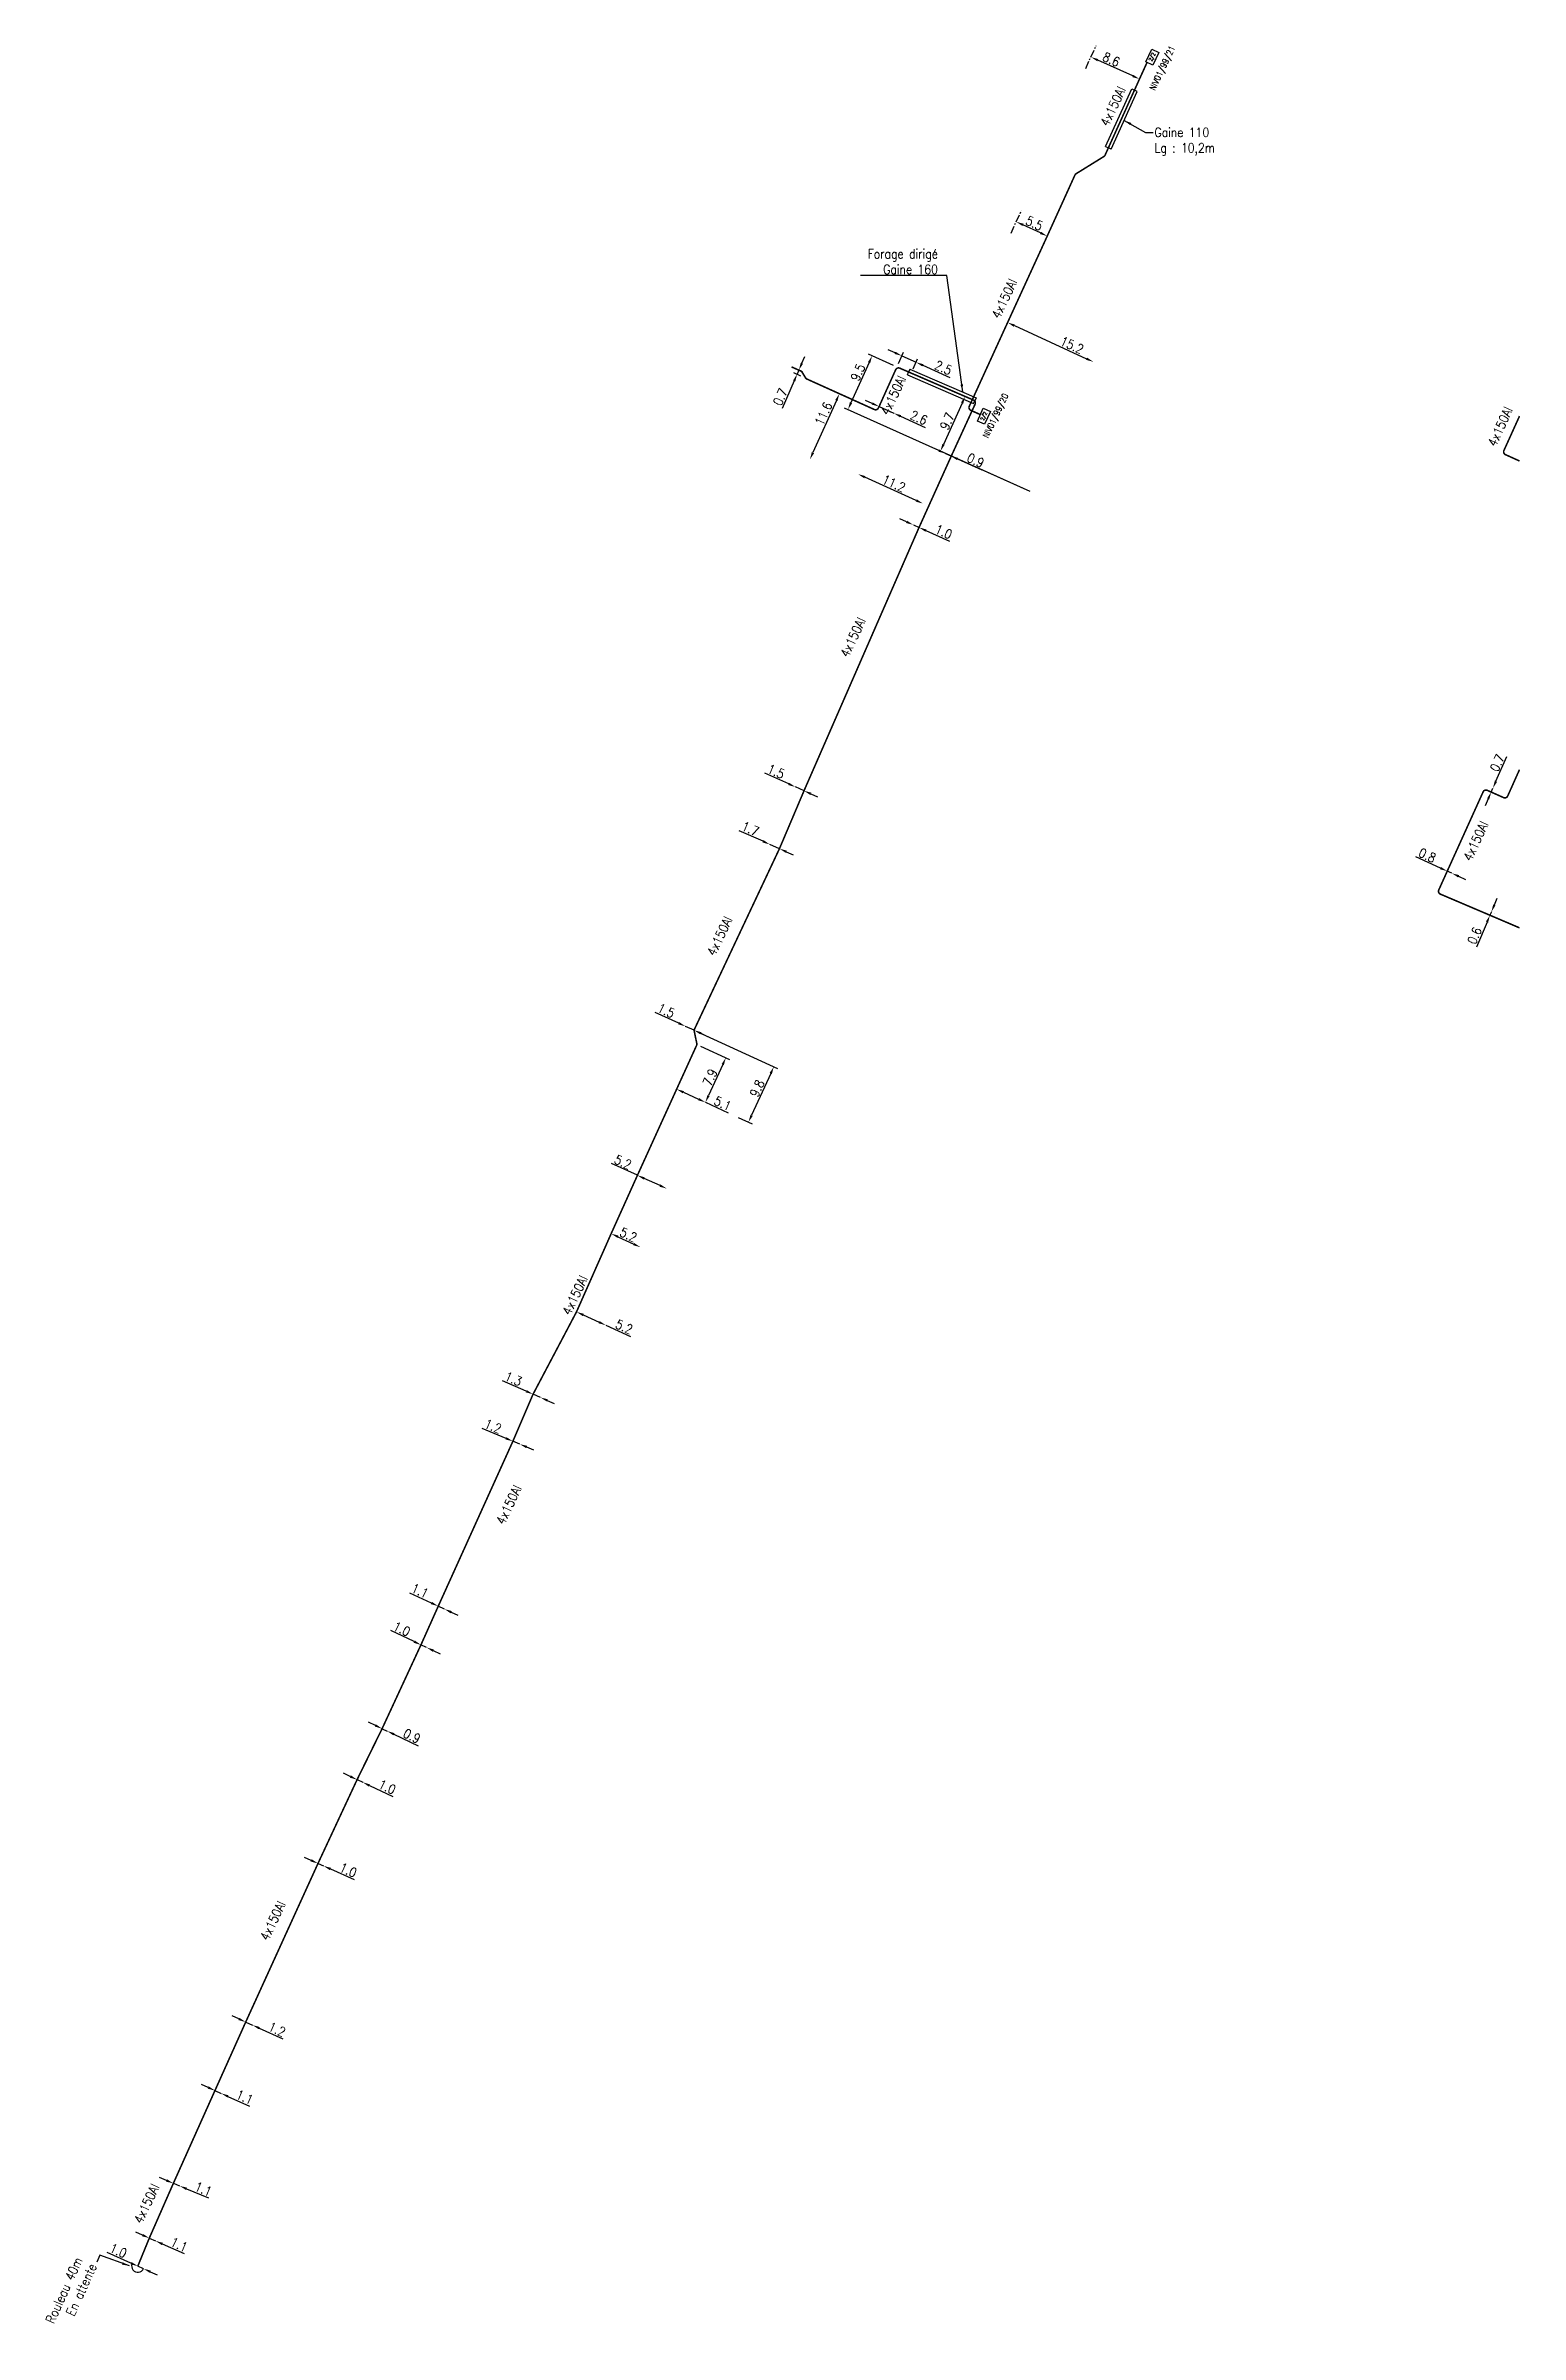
# Model space of a CAD drawing. Header units: millimetres. Extents: x 146999 to 148000, y 144059 to 144860.
# Drawn here: x 147762.5 to 148000.1, y 144491.2 to 144859.8 of the extents above.
import ezdxf
from ezdxf.enums import TextEntityAlignment as Align

# ---------------------------------------------------------------- set-up
doc = ezdxf.new("R2010")
doc.units = ezdxf.units.MM
doc.header["$PDMODE"] = 34
doc.linetypes.add('B_ST_AL', pattern=[2000, 1000, 1000])
doc.linetypes.add('CENTER', pattern=[2, 1.25, -0.25, 0.25, -0.25])
doc.layers.get('0').update_dxf_attribs({"linetype": 'CONTINUOUS'})
doc.layers.get('Defpoints').update_dxf_attribs({"linetype": 'CONTINUOUS'})
for name, color, linetype in [('B_110', 1, 'CONTINUOUS'), ('B_300', 7, 'CONTINUOUS'), ('B_310', 7, 'CONTINUOUS'), ('B_400', 7, 'CONTINUOUS')]:
    doc.layers.add(name, color=color, linetype=linetype)
doc.styles.add('M_ROMANS', font='ROMANS.shx', dxfattribs={"width": 0.75})
doc.styles.get("Standard").update_dxf_attribs({"font": 'romans.shx', "width": 0.85})
doc.dimstyles.get("Standard").update_dxf_attribs({"dimtxt": 1.5, "dimasz": 1.2, "dimexe": 0.625, "dimexo": 0.625, "dimgap": 0.25, "dimtad": 1, "dimdec": 1, "dimzin": 0, "dimdsep": 46, "dimtxsty": 'Standard', "dimcen": -0.5, "dimadec": 0, "dimazin": 0, "dimtfac": 1, "dimtdec": 1, "dimtmove": 0, "dimatfit": 3, "dimfxl": 1, "dimtolj": 1, "dimtzin": 0, "dimarcsym": 0})

# ---------------------------------------------------------------- blocks, each defined once
blk = doc.blocks.new('*D13')
at = {"layer": 'B_110', "color": 0, "linetype": 'Continuous', "lineweight": -2}
for p, q in [((147778.08, 144507.14), (147776.98, 144507.63)), ((147779.17, 144506.65), (147780.18, 144506.2)), ((147781.27, 144505.72), (147784.77, 144504.16))]:
    blk.add_line(p, q, dxfattribs=at)
at = {"layer": 'B_110', "color": 0, "linetype": 'Continuous'}
for points in [[(147778.16, 144507.32), (147778, 144506.96), (147779.17, 144506.65)], [(147781.36, 144505.9), (147781.19, 144505.53), (147780.18, 144506.2)]]:
    blk.add_solid(points, dxfattribs=at)
at = {"layer": 'Defpoints', "color": 0, "linetype": 'Continuous'}
for p in [(147779.17, 144506.65), (147780.18, 144506.2), (147780.18, 144506.2)]:
    blk.add_point(p, dxfattribs=at)
at = {"layer": 'B_110', "color": 0, "linetype": 'Continuous', "insert": (147783.98, 144505.61), "char_height": 1.5, "attachment_point": 5, "rotation": 336.008}
blk.add_mtext('\\A1;1.1', dxfattribs=at)
blk = doc.blocks.new('B_300_05')
at = {"color": 0, "linetype": 'Continuous'}
blk.add_arc((0, 0), 1, 270, 90, dxfattribs=at)
at = {"color": 0, "linetype": 'Continuous', "style": 'M_ROMANS', "width": 0.75, "flags": 3}
for tag, p in [('DEF_COUP', (0, -7.5)), ('DEF_LEG', (0, -5)), ('DEF_TYPE', (0, -10))]:
    blk.add_attdef(tag, text='', height=1.2, dxfattribs=at).set_placement(p, align=Align.MIDDLE)
blk = doc.blocks.new('*D14')
at = {"layer": 'B_110', "color": 0, "linetype": 'Continuous', "lineweight": -2}
for p, q in [((147781.94, 144515.94), (147780.83, 144516.41)), ((147783.05, 144515.48), (147784.06, 144515.06)), ((147785.17, 144514.59), (147788.7, 144513.12))]:
    blk.add_line(p, q, dxfattribs=at)
at = {"layer": 'B_110', "color": 0, "linetype": 'Continuous'}
for points in [[(147782.02, 144516.13), (147781.86, 144515.76), (147783.05, 144515.48)], [(147785.25, 144514.78), (147785.09, 144514.41), (147784.06, 144515.06)]]:
    blk.add_solid(points, dxfattribs=at)
at = {"layer": 'Defpoints', "color": 0, "linetype": 'Continuous'}
for p in [(147783.05, 144515.48), (147784.06, 144515.06), (147784.06, 144515.06)]:
    blk.add_point(p, dxfattribs=at)
at = {"layer": 'B_110', "color": 0, "linetype": 'Continuous', "insert": (147787.87, 144514.55), "char_height": 1.5, "attachment_point": 5, "rotation": 337.3034}
blk.add_mtext('\\A1;1.1', dxfattribs=at)
blk = doc.blocks.new('*D15')
at = {"layer": 'B_110', "color": 0, "linetype": 'Continuous', "lineweight": -2}
for p, q in [((147788.66, 144530.92), (147787.56, 144531.41)), ((147789.75, 144530.42), (147790.76, 144529.97)), ((147791.85, 144529.48), (147795.34, 144527.92))]:
    blk.add_line(p, q, dxfattribs=at)
at = {"layer": 'B_110', "color": 0, "linetype": 'Continuous'}
for points in [[(147788.74, 144531.1), (147788.58, 144530.73), (147789.75, 144530.42)], [(147791.93, 144529.66), (147791.77, 144529.3), (147790.76, 144529.97)]]:
    blk.add_solid(points, dxfattribs=at)
at = {"layer": 'Defpoints', "color": 0, "linetype": 'Continuous'}
for p in [(147789.75, 144530.42), (147790.76, 144529.97), (147790.76, 144529.97)]:
    blk.add_point(p, dxfattribs=at)
at = {"layer": 'B_110', "color": 0, "linetype": 'Continuous', "insert": (147794.55, 144529.37), "char_height": 1.5, "attachment_point": 5, "rotation": 335.8282}
blk.add_mtext('\\A1;1.1', dxfattribs=at)
blk = doc.blocks.new('*D16')
at = {"layer": 'B_110', "color": 0, "linetype": 'Continuous', "lineweight": -2}
for p, q in [((147793.61, 144541.96), (147792.52, 144542.45)), ((147794.71, 144541.46), (147795.8, 144540.97)), ((147796.89, 144540.48), (147800.71, 144538.76))]:
    blk.add_line(p, q, dxfattribs=at)
at = {"layer": 'B_110', "color": 0, "linetype": 'Continuous'}
for points in [[(147793.69, 144542.14), (147793.53, 144541.78), (147794.71, 144541.46)], [(147796.98, 144540.66), (147796.81, 144540.3), (147795.8, 144540.97)]]:
    blk.add_solid(points, dxfattribs=at)
at = {"layer": 'Defpoints', "color": 0, "linetype": 'Continuous'}
for p in [(147794.71, 144541.46), (147795.8, 144540.97), (147795.8, 144540.97)]:
    blk.add_point(p, dxfattribs=at)
at = {"layer": 'B_110', "color": 0, "linetype": 'Continuous', "insert": (147799.76, 144540.28), "char_height": 1.5, "attachment_point": 5, "rotation": 335.7191}
blk.add_mtext('\\A1;1.2', dxfattribs=at)
blk = doc.blocks.new('*D17')
at = {"layer": 'B_110', "color": 0, "linetype": 'Continuous', "lineweight": -2}
for p, q in [((147805.26, 144567.5), (147804.16, 144567.99)), ((147806.36, 144567.01), (147807.27, 144566.61)), ((147808.36, 144566.12), (147812.19, 144564.41))]:
    blk.add_line(p, q, dxfattribs=at)
at = {"layer": 'B_110', "color": 0, "linetype": 'Continuous'}
for points in [[(147805.34, 144567.69), (147805.18, 144567.32), (147806.36, 144567.01)], [(147808.45, 144566.3), (147808.28, 144565.93), (147807.27, 144566.61)]]:
    blk.add_solid(points, dxfattribs=at)
at = {"layer": 'Defpoints', "color": 0, "linetype": 'Continuous'}
for p in [(147806.36, 144567.01), (147807.27, 144566.61), (147807.27, 144566.61)]:
    blk.add_point(p, dxfattribs=at)
at = {"layer": 'B_110', "color": 0, "linetype": 'Continuous', "insert": (147811.23, 144565.93), "char_height": 1.5, "attachment_point": 5, "rotation": 335.9095}
blk.add_mtext('\\A1;1.0', dxfattribs=at)
blk = doc.blocks.new('*D18')
at = {"layer": 'B_110', "color": 0, "linetype": 'Continuous', "lineweight": -2}
for p, q in [((147811.57, 144581.02), (147810.48, 144581.53)), ((147812.66, 144580.51), (147813.56, 144580.08)), ((147814.65, 144579.57), (147818.44, 144577.79))]:
    blk.add_line(p, q, dxfattribs=at)
at = {"layer": 'B_110', "color": 0, "linetype": 'Continuous'}
for points in [[(147811.65, 144581.2), (147811.48, 144580.83), (147812.66, 144580.51)], [(147814.73, 144579.75), (147814.56, 144579.39), (147813.56, 144580.08)]]:
    blk.add_solid(points, dxfattribs=at)
at = {"layer": 'Defpoints', "color": 0, "linetype": 'Continuous'}
for p in [(147812.66, 144580.51), (147813.56, 144580.08), (147813.56, 144580.08)]:
    blk.add_point(p, dxfattribs=at)
at = {"layer": 'B_110', "color": 0, "linetype": 'Continuous', "insert": (147817.51, 144579.33), "char_height": 1.5, "attachment_point": 5, "rotation": 334.8455}
blk.add_mtext('\\A1;1.0', dxfattribs=at)
blk = doc.blocks.new('*D19')
at = {"layer": 'B_110', "color": 0, "linetype": 'Continuous', "lineweight": -2}
for p, q in [((147815.61, 144589.24), (147814.52, 144589.76)), ((147816.69, 144588.72), (147817.5, 144588.34)), ((147818.59, 144587.82), (147822.48, 144585.97))]:
    blk.add_line(p, q, dxfattribs=at)
at = {"layer": 'B_110', "color": 0, "linetype": 'Continuous'}
for points in [[(147815.69, 144589.42), (147815.52, 144589.06), (147816.69, 144588.72)], [(147818.67, 144588), (147818.5, 144587.64), (147817.5, 144588.34)]]:
    blk.add_solid(points, dxfattribs=at)
at = {"layer": 'Defpoints', "color": 0, "linetype": 'Continuous'}
for p in [(147816.69, 144588.72), (147817.5, 144588.34), (147817.5, 144588.34)]:
    blk.add_point(p, dxfattribs=at)
at = {"layer": 'B_110', "color": 0, "linetype": 'Continuous', "insert": (147821.5, 144587.54), "char_height": 1.5, "attachment_point": 5, "rotation": 334.5449}
blk.add_mtext('\\A1;0.9', dxfattribs=at)
blk = doc.blocks.new('*D20')
at = {"layer": 'B_110', "color": 0, "linetype": 'Continuous', "lineweight": -2}
for p, q in [((147821.87, 144602.74), (147818.08, 144604.52)), ((147823.86, 144601.8), (147822.95, 144602.22)), ((147824.94, 144601.29), (147826.03, 144600.78))]:
    blk.add_line(p, q, dxfattribs=at)
at = {"layer": 'B_110', "color": 0, "linetype": 'Continuous'}
for points in [[(147821.95, 144602.92), (147821.78, 144602.55), (147822.95, 144602.22)], [(147825.03, 144601.47), (147824.86, 144601.11), (147823.86, 144601.8)]]:
    blk.add_solid(points, dxfattribs=at)
at = {"layer": 'Defpoints', "color": 0, "linetype": 'Continuous'}
for p in [(147822.95, 144602.22), (147823.86, 144601.8), (147823.86, 144601.8)]:
    blk.add_point(p, dxfattribs=at)
at = {"layer": 'B_110', "color": 0, "linetype": 'Continuous', "insert": (147819.85, 144604.79), "char_height": 1.5, "attachment_point": 5, "rotation": 334.7992}
blk.add_mtext('\\A1;1.0', dxfattribs=at)
blk = doc.blocks.new('*D21')
at = {"layer": 'B_110', "color": 0, "linetype": 'Continuous', "lineweight": -2}
for p, q in [((147824.65, 144608.96), (147821.18, 144610.57)), ((147826.74, 144607.99), (147825.74, 144608.45)), ((147827.82, 144607.48), (147828.91, 144606.98))]:
    blk.add_line(p, q, dxfattribs=at)
at = {"layer": 'B_110', "color": 0, "linetype": 'Continuous'}
for points in [[(147824.74, 144609.14), (147824.57, 144608.78), (147825.74, 144608.45)], [(147827.91, 144607.67), (147827.74, 144607.3), (147826.74, 144607.99)]]:
    blk.add_solid(points, dxfattribs=at)
at = {"layer": 'Defpoints', "color": 0, "linetype": 'Continuous'}
for p in [(147825.74, 144608.45), (147826.74, 144607.99), (147826.74, 144607.99)]:
    blk.add_point(p, dxfattribs=at)
at = {"layer": 'B_110', "color": 0, "linetype": 'Continuous', "insert": (147822.8, 144610.93), "char_height": 1.5, "attachment_point": 5, "rotation": 335.0534}
blk.add_mtext('\\A1;1.1', dxfattribs=at)
blk = doc.blocks.new('*D22')
at = {"layer": 'B_110', "color": 0, "linetype": 'Continuous', "lineweight": -2}
for p, q in [((147836.67, 144635.48), (147832.8, 144637.09)), ((147838.88, 144634.56), (147837.77, 144635.02)), ((147839.99, 144634.1), (147841.1, 144633.64))]:
    blk.add_line(p, q, dxfattribs=at)
at = {"layer": 'B_110', "color": 0, "linetype": 'Continuous'}
for points in [[(147836.74, 144635.67), (147836.59, 144635.3), (147837.77, 144635.02)], [(147840.07, 144634.28), (147839.91, 144633.91), (147838.88, 144634.56)]]:
    blk.add_solid(points, dxfattribs=at)
at = {"layer": 'Defpoints', "color": 0, "linetype": 'Continuous'}
for p in [(147837.77, 144635.02), (147838.88, 144634.56), (147838.88, 144634.56)]:
    blk.add_point(p, dxfattribs=at)
at = {"layer": 'B_110', "color": 0, "linetype": 'Continuous', "insert": (147834.56, 144637.44), "char_height": 1.5, "attachment_point": 5, "rotation": 337.4209}
blk.add_mtext('\\A1;1.2', dxfattribs=at)
blk = doc.blocks.new('*D23')
at = {"layer": 'B_110', "color": 0, "linetype": 'Continuous', "lineweight": -2}
for p, q in [((147839.92, 144643.08), (147836.07, 144644.74)), ((147842.21, 144642.08), (147841.02, 144642.6)), ((147843.31, 144641.61), (147844.41, 144641.13))]:
    blk.add_line(p, q, dxfattribs=at)
at = {"layer": 'B_110', "color": 0, "linetype": 'Continuous'}
for points in [[(147840, 144643.26), (147839.84, 144642.9), (147841.02, 144642.6)], [(147843.39, 144641.79), (147843.23, 144641.42), (147842.21, 144642.08)]]:
    blk.add_solid(points, dxfattribs=at)
at = {"layer": 'Defpoints', "color": 0, "linetype": 'Continuous'}
for p in [(147841.02, 144642.6), (147842.21, 144642.08), (147842.21, 144642.08)]:
    blk.add_point(p, dxfattribs=at)
at = {"layer": 'B_110', "color": 0, "linetype": 'Continuous', "insert": (147837.84, 144645.07), "char_height": 1.5, "attachment_point": 5, "rotation": 336.578}
blk.add_mtext('\\A1;1.3', dxfattribs=at)
blk = doc.blocks.new('*D24')
at = {"layer": 'B_110', "color": 0, "linetype": 'Continuous', "lineweight": -2}
for p, q in [((147849.11, 144655.37), (147851.66, 144654.21)), ((147852.75, 144653.71), (147856.73, 144651.9))]:
    blk.add_line(p, q, dxfattribs=at)
at = {"layer": 'B_110', "color": 0, "linetype": 'Continuous'}
for points in [[(147849.19, 144655.55), (147849.03, 144655.18), (147848.02, 144655.86)], [(147851.74, 144654.39), (147851.57, 144654.03), (147852.75, 144653.71)]]:
    blk.add_solid(points, dxfattribs=at)
at = {"layer": 'Defpoints', "color": 0, "linetype": 'Continuous'}
for p in [(147848.02, 144655.86), (147852.75, 144653.71), (147852.75, 144653.71)]:
    blk.add_point(p, dxfattribs=at)
at = {"layer": 'B_110', "color": 0, "linetype": 'Continuous', "insert": (147855.7, 144653.47), "char_height": 1.5, "attachment_point": 5, "rotation": 335.5528}
blk.add_mtext('\\A1;5.2', dxfattribs=at)
blk = doc.blocks.new('*D25')
at = {"layer": 'B_110', "color": 0, "linetype": 'Continuous', "lineweight": -2}
blk.add_line((147854.7, 144667.96), (147857.24, 144666.78), dxfattribs=at)
at = {"layer": 'B_110', "color": 0, "linetype": 'Continuous'}
for points in [[(147854.79, 144668.14), (147854.62, 144667.78), (147853.61, 144668.47)], [(147857.32, 144666.96), (147857.16, 144666.6), (147858.33, 144666.28)]]:
    blk.add_solid(points, dxfattribs=at)
at = {"layer": 'Defpoints', "color": 0, "linetype": 'Continuous'}
for p in [(147853.61, 144668.47), (147858.33, 144666.28), (147858.33, 144666.28)]:
    blk.add_point(p, dxfattribs=at)
at = {"layer": 'B_110', "color": 0, "linetype": 'Continuous', "insert": (147856.39, 144668.28), "char_height": 1.5, "attachment_point": 5, "rotation": 335.0568}
blk.add_mtext('\\A1;5.2', dxfattribs=at)
blk = doc.blocks.new('*D26')
at = {"layer": 'B_110', "color": 0, "linetype": 'Continuous', "lineweight": -2}
for p, q in [((147857.83, 144677.86), (147853.65, 144679.74)), ((147861.48, 144676.21), (147858.93, 144677.36))]:
    blk.add_line(p, q, dxfattribs=at)
at = {"layer": 'B_110', "color": 0, "linetype": 'Continuous'}
for points in [[(147859.01, 144677.55), (147858.85, 144677.18), (147857.83, 144677.86)], [(147861.56, 144676.4), (147861.4, 144676.03), (147862.58, 144675.72)]]:
    blk.add_solid(points, dxfattribs=at)
at = {"layer": 'Defpoints', "color": 0, "linetype": 'Continuous'}
for p in [(147857.83, 144677.86), (147862.58, 144675.72), (147862.58, 144675.72)]:
    blk.add_point(p, dxfattribs=at)
at = {"layer": 'B_110', "color": 0, "linetype": 'Continuous', "insert": (147855.51, 144680), "char_height": 1.5, "attachment_point": 5, "rotation": 335.7763}
blk.add_mtext('\\A1;5.2', dxfattribs=at)
blk = doc.blocks.new('*D27')
at = {"layer": 'B_110', "color": 0, "linetype": 'Continuous', "lineweight": -2}
for p, q in [((147865.25, 144691.24), (147867.71, 144690.12)), ((147868.8, 144689.62), (147872.44, 144687.95))]:
    blk.add_line(p, q, dxfattribs=at)
at = {"layer": 'B_110', "color": 0, "linetype": 'Continuous'}
for points in [[(147865.34, 144691.42), (147865.17, 144691.06), (147864.16, 144691.74)], [(147867.79, 144690.3), (147867.63, 144689.94), (147868.8, 144689.62)]]:
    blk.add_solid(points, dxfattribs=at)
at = {"layer": 'Defpoints', "color": 0, "linetype": 'Continuous'}
for p in [(147864.16, 144691.74), (147868.8, 144689.62), (147868.8, 144689.62)]:
    blk.add_point(p, dxfattribs=at)
at = {"layer": 'B_110', "color": 0, "linetype": 'Continuous', "insert": (147871.58, 144689.44), "char_height": 1.5, "attachment_point": 5, "rotation": 335.4114}
blk.add_mtext('\\A1;5.1', dxfattribs=at)
blk = doc.blocks.new('*D28')
at = {"layer": 'B_110', "color": 0, "linetype": 'Continuous', "lineweight": -2}
for p, q in [((147867.53, 144700.98), (147880.39, 144695.09)), ((147879.33, 144694.26), (147876.25, 144687.53)), ((147874.08, 144687.2), (147876.32, 144686.18))]:
    blk.add_line(p, q, dxfattribs=at)
at = {"layer": 'B_110', "color": 0, "linetype": 'Continuous'}
for points in [[(147879.14, 144694.34), (147879.51, 144694.18), (147879.82, 144695.35)], [(147876.06, 144687.61), (147876.43, 144687.45), (147875.75, 144686.44)]]:
    blk.add_solid(points, dxfattribs=at)
at = {"layer": 'Defpoints', "color": 0, "linetype": 'Continuous'}
for p in [(147866.96, 144701.24), (147873.51, 144687.46), (147875.75, 144686.44)]:
    blk.add_point(p, dxfattribs=at)
at = {"layer": 'B_110', "color": 0, "linetype": 'Continuous', "insert": (147877.14, 144691.88), "char_height": 1.5, "attachment_point": 5, "rotation": 65.4114}
blk.add_mtext('\\A1;9.8', dxfattribs=at)
blk = doc.blocks.new('*D29')
at = {"layer": 'B_110', "color": 0, "linetype": 'Continuous', "lineweight": -2}
for p, q in [((147864.51, 144702.36), (147860.7, 144704.1)), ((147866.96, 144701.24), (147865.6, 144701.86)), ((147868.05, 144700.74), (147869.14, 144700.24))]:
    blk.add_line(p, q, dxfattribs=at)
at = {"layer": 'B_110', "color": 0, "linetype": 'Continuous'}
for points in [[(147864.59, 144702.54), (147864.42, 144702.18), (147865.6, 144701.86)], [(147868.14, 144700.92), (147867.97, 144700.56), (147866.96, 144701.24)]]:
    blk.add_solid(points, dxfattribs=at)
at = {"layer": 'Defpoints', "color": 0, "linetype": 'Continuous'}
for p in [(147865.6, 144701.86), (147865.6, 144701.86), (147866.96, 144701.24)]:
    blk.add_point(p, dxfattribs=at)
at = {"layer": 'B_110', "color": 0, "linetype": 'Continuous', "insert": (147862.47, 144704.39), "char_height": 1.5, "attachment_point": 5, "rotation": 335.4114}
blk.add_mtext('\\A1;1.5', dxfattribs=at)
blk = doc.blocks.new('*D30')
at = {"layer": 'B_110', "color": 0, "linetype": 'Continuous', "lineweight": -2}
for p, q in [((147878.09, 144731.67), (147874.26, 144733.38)), ((147880.73, 144730.48), (147879.18, 144731.17)), ((147881.83, 144729.99), (147882.92, 144729.5))]:
    blk.add_line(p, q, dxfattribs=at)
at = {"layer": 'B_110', "color": 0, "linetype": 'Continuous'}
for points in [[(147878.17, 144731.85), (147878, 144731.48), (147879.18, 144731.17)], [(147881.91, 144730.17), (147881.75, 144729.81), (147880.73, 144730.48)]]:
    blk.add_solid(points, dxfattribs=at)
at = {"layer": 'Defpoints', "color": 0, "linetype": 'Continuous'}
for p in [(147879.18, 144731.17), (147879.18, 144731.17), (147880.73, 144730.48)]:
    blk.add_point(p, dxfattribs=at)
at = {"layer": 'B_110', "color": 0, "linetype": 'Continuous', "insert": (147876.04, 144733.68), "char_height": 1.5, "attachment_point": 5, "rotation": 335.88}
blk.add_mtext('\\A1;1.7', dxfattribs=at)
blk = doc.blocks.new('*D31')
at = {"layer": 'B_110', "color": 0, "linetype": 'Continuous', "lineweight": -2}
for p, q in [((147882.23, 144740.91), (147878.4, 144742.62)), ((147884.69, 144739.81), (147883.32, 144740.42)), ((147885.79, 144739.32), (147886.88, 144738.83))]:
    blk.add_line(p, q, dxfattribs=at)
at = {"layer": 'B_110', "color": 0, "linetype": 'Continuous'}
for points in [[(147882.31, 144741.09), (147882.14, 144740.73), (147883.32, 144740.42)], [(147885.87, 144739.5), (147885.7, 144739.13), (147884.69, 144739.81)]]:
    blk.add_solid(points, dxfattribs=at)
at = {"layer": 'Defpoints', "color": 0, "linetype": 'Continuous'}
for p in [(147883.32, 144740.42), (147883.32, 144740.42), (147884.69, 144739.81)]:
    blk.add_point(p, dxfattribs=at)
at = {"layer": 'B_110', "color": 0, "linetype": 'Continuous', "insert": (147880.18, 144742.92), "char_height": 1.5, "attachment_point": 5, "rotation": 335.88}
blk.add_mtext('\\A1;1.5', dxfattribs=at)
blk = doc.blocks.new('*D32')
at = {"layer": 'B_110', "color": 0, "linetype": 'Continuous', "lineweight": -2}
for p, q in [((147868.01, 144698.67), (147872.66, 144696.54)), ((147871.59, 144695.71), (147869.3, 144690.71))]:
    blk.add_line(p, q, dxfattribs=at)
at = {"layer": 'B_110', "color": 0, "linetype": 'Continuous'}
for points in [[(147871.41, 144695.79), (147871.77, 144695.63), (147872.09, 144696.8)], [(147869.12, 144690.79), (147869.48, 144690.63), (147868.8, 144689.62)]]:
    blk.add_solid(points, dxfattribs=at)
at = {"layer": 'Defpoints', "color": 0, "linetype": 'Continuous'}
for p in [(147867.44, 144698.93), (147868.8, 144689.62), (147868.8, 144689.62)]:
    blk.add_point(p, dxfattribs=at)
at = {"layer": 'B_110', "color": 0, "linetype": 'Continuous', "insert": (147869.54, 144693.63), "char_height": 1.5, "attachment_point": 5, "rotation": 65.4114}
blk.add_mtext('\\A1;7.9', dxfattribs=at)
blk = doc.blocks.new('*D33')
at = {"layer": 'B_110', "color": 0, "linetype": 'Continuous', "lineweight": -2}
for p, q in [((147901.22, 144783.13), (147900.13, 144783.63)), ((147902.32, 144782.64), (147903.23, 144782.23)), ((147904.32, 144781.73), (147908.14, 144780.01))]:
    blk.add_line(p, q, dxfattribs=at)
at = {"layer": 'B_110', "color": 0, "linetype": 'Continuous'}
for points in [[(147901.31, 144783.31), (147901.14, 144782.95), (147902.32, 144782.64)], [(147904.41, 144781.91), (147904.24, 144781.55), (147903.23, 144782.23)]]:
    blk.add_solid(points, dxfattribs=at)
at = {"layer": 'Defpoints', "color": 0, "linetype": 'Continuous'}
for p in [(147902.32, 144782.64), (147902.32, 144782.64), (147903.23, 144782.23)]:
    blk.add_point(p, dxfattribs=at)
at = {"layer": 'B_110', "color": 0, "linetype": 'Continuous', "insert": (147907.19, 144781.53), "char_height": 1.5, "attachment_point": 5, "rotation": 335.6682}
blk.add_mtext('\\A1;1.0', dxfattribs=at)
blk = doc.blocks.new('*D34')
at = {"layer": 'B_110', "color": 0, "linetype": 'Continuous', "lineweight": -2}
for p, q in [((147906.42, 144794.62), (147905.33, 144795.12)), ((147907.51, 144794.13), (147908.33, 144793.76)), ((147909.43, 144793.26), (147913.35, 144791.49))]:
    blk.add_line(p, q, dxfattribs=at)
at = {"layer": 'B_110', "color": 0, "linetype": 'Continuous'}
for points in [[(147906.5, 144794.8), (147906.34, 144794.44), (147907.51, 144794.13)], [(147909.51, 144793.44), (147909.34, 144793.08), (147908.33, 144793.76)]]:
    blk.add_solid(points, dxfattribs=at)
at = {"layer": 'Defpoints', "color": 0, "linetype": 'Continuous'}
for p in [(147907.51, 144794.13), (147907.51, 144794.13), (147908.33, 144793.76)]:
    blk.add_point(p, dxfattribs=at)
at = {"layer": 'B_110', "color": 0, "linetype": 'Continuous', "insert": (147912.35, 144793.04), "char_height": 1.5, "attachment_point": 5, "rotation": 335.6682}
blk.add_mtext('\\A1;0.9', dxfattribs=at)
blk = doc.blocks.new('*D35')
at = {"layer": 'B_110', "color": 0, "linetype": 'Continuous', "lineweight": -2}
blk.add_line((147918.59, 144814.74), (147930.23, 144809.41), dxfattribs=at)
at = {"layer": 'B_110', "color": 0, "linetype": 'Continuous'}
for points in [[(147918.67, 144814.92), (147918.51, 144814.56), (147917.5, 144815.24)], [(147930.31, 144809.59), (147930.15, 144809.23), (147931.32, 144808.91)]]:
    blk.add_solid(points, dxfattribs=at)
at = {"layer": 'Defpoints', "color": 0, "linetype": 'Continuous'}
for p in [(147917.5, 144815.24), (147931.32, 144808.91), (147931.32, 144808.91)]:
    blk.add_point(p, dxfattribs=at)
at = {"layer": 'B_110', "color": 0, "linetype": 'Continuous', "insert": (147927.88, 144811.59), "char_height": 1.5, "attachment_point": 5, "rotation": 335.3909}
blk.add_mtext('\\A1;15.2', dxfattribs=at)
blk = doc.blocks.new('*D36')
at = {"layer": 'B_110', "color": 0, "linetype": 'Continuous', "lineweight": -2}
blk.add_line((147922.8, 144829.67), (147919.98, 144830.97), dxfattribs=at)
at = {"layer": 'B_110', "color": 0, "linetype": 'Continuous'}
for points in [[(147920.07, 144831.15), (147919.9, 144830.79), (147918.89, 144831.47)], [(147922.88, 144829.86), (147922.72, 144829.49), (147923.89, 144829.17)]]:
    blk.add_solid(points, dxfattribs=at)
at = {"layer": 'Defpoints', "color": 0, "linetype": 'Continuous'}
for p in [(147918.89, 144831.47), (147918.89, 144831.47), (147923.89, 144829.17)]:
    blk.add_point(p, dxfattribs=at)
at = {"layer": 'B_110', "color": 0, "linetype": 'Continuous', "insert": (147921.81, 144831.23), "char_height": 1.5, "attachment_point": 5, "rotation": 335.3128}
blk.add_mtext('\\A1;5.5', dxfattribs=at)
blk = doc.blocks.new('B_310_02')
at = {"color": 0, "linetype": 'Continuous', "flags": 128}
blk.add_lwpolyline([(-2.25, -1.25), (-2.25, 1.25), (2.25, 1.25), (2.25, -1.25)], close=True, dxfattribs=at)
at = {"color": 0, "linetype": 'Continuous', "style": 'M_ROMANS', "width": 0.75}
blk.add_text('2/2', height=1.2, dxfattribs=at).set_placement((0, 0), align=Align.MIDDLE)
at = {"color": 0, "linetype": 'Continuous', "width": 0.75, "flags": 3}
for tag, p in [('DEF_COUP', (0, -7.5)), ('DEF_LEG', (0, -5)), ('DEF_TYPE', (0, -10))]:
    blk.add_attdef(tag, text='', height=1.2, dxfattribs=at).set_placement(p, align=Align.MIDDLE)
blk = doc.blocks.new('*D37')
at = {"layer": 'B_110', "color": 0, "linetype": 'Continuous', "lineweight": -2}
for p, q in [((147910.16, 144802.27), (147907.17, 144795.61)), ((147911.9, 144802.8), (147910.09, 144803.62)), ((147921.16, 144788.01), (147906.11, 144794.77))]:
    blk.add_line(p, q, dxfattribs=at)
at = {"layer": 'B_110', "color": 0, "linetype": 'Continuous'}
for points in [[(147909.98, 144802.35), (147910.35, 144802.18), (147910.66, 144803.36)], [(147906.99, 144795.69), (147907.36, 144795.53), (147906.68, 144794.52)]]:
    blk.add_solid(points, dxfattribs=at)
at = {"layer": 'Defpoints', "color": 0, "linetype": 'Continuous'}
for p in [(147912.47, 144802.55), (147906.68, 144794.52), (147921.73, 144787.75)]:
    blk.add_point(p, dxfattribs=at)
at = {"layer": 'B_110', "color": 0, "linetype": 'Continuous', "insert": (147907.76, 144799.35), "char_height": 1.5, "attachment_point": 5, "rotation": 65.807}
blk.add_mtext('\\A1;9.7', dxfattribs=at)
blk = doc.blocks.new('*D38')
at = {"layer": 'B_110', "color": 0, "linetype": 'Continuous', "lineweight": -2}
for p, q in [((147899.37, 144810.36), (147898.27, 144810.85)), ((147899.92, 144808.66), (147900.72, 144810.44)), ((147900.46, 144809.87), (147902.74, 144808.84)), ((147902.27, 144807.8), (147903, 144809.41)), ((147903.84, 144808.35), (147908.19, 144806.39))]:
    blk.add_line(p, q, dxfattribs=at)
at = {"layer": 'B_110', "color": 0, "linetype": 'Continuous'}
for points in [[(147899.45, 144810.54), (147899.28, 144810.18), (147900.46, 144809.87)], [(147903.92, 144808.53), (147903.75, 144808.17), (147902.74, 144808.84)]]:
    blk.add_solid(points, dxfattribs=at)
at = {"layer": 'Defpoints', "color": 0, "linetype": 'Continuous'}
for p in [(147902.74, 144808.84), (147899.66, 144808.09), (147902.02, 144807.23)]:
    blk.add_point(p, dxfattribs=at)
at = {"layer": 'B_110', "color": 0, "linetype": 'Continuous', "insert": (147907.15, 144807.96), "char_height": 1.5, "attachment_point": 5, "rotation": 335.807}
blk.add_mtext('\\A1;2.5', dxfattribs=at)
blk = doc.blocks.new('*D39')
at = {"layer": 'B_110', "color": 0, "linetype": 'Continuous', "lineweight": -2}
blk.add_line((147937.67, 144854.96), (147932.02, 144857.51), dxfattribs=at)
at = {"layer": 'B_110', "color": 0, "linetype": 'Continuous'}
for points in [[(147932.1, 144857.69), (147931.94, 144857.33), (147930.93, 144858)], [(147937.75, 144855.14), (147937.59, 144854.78), (147938.76, 144854.47)]]:
    blk.add_solid(points, dxfattribs=at)
at = {"layer": 'Defpoints', "color": 0, "linetype": 'Continuous'}
for p in [(147930.93, 144858), (147930.93, 144858), (147938.76, 144854.47)]:
    blk.add_point(p, dxfattribs=at)
at = {"layer": 'B_110', "color": 0, "linetype": 'Continuous', "insert": (147934.21, 144857.62), "char_height": 1.5, "attachment_point": 5, "rotation": 335.7275}
blk.add_mtext('\\A1;8.6', dxfattribs=at)
blk = doc.blocks.new('*D40')
at = {"layer": 'B_110', "color": 0, "linetype": 'Continuous', "lineweight": -2}
for p, q in [((147895.17, 144808.79), (147892.26, 144802.31)), ((147899.09, 144808.34), (147895.1, 144810.14)), ((147921.16, 144788.01), (147891.2, 144801.47))]:
    blk.add_line(p, q, dxfattribs=at)
at = {"layer": 'B_110', "color": 0, "linetype": 'Continuous'}
for points in [[(147894.99, 144808.87), (147895.36, 144808.71), (147895.67, 144809.88)], [(147892.08, 144802.39), (147892.45, 144802.23), (147891.77, 144801.21)]]:
    blk.add_solid(points, dxfattribs=at)
at = {"layer": 'Defpoints', "color": 0, "linetype": 'Continuous'}
for p in [(147899.66, 144808.09), (147891.77, 144801.21), (147921.73, 144787.75)]:
    blk.add_point(p, dxfattribs=at)
at = {"layer": 'B_110', "color": 0, "linetype": 'Continuous', "insert": (147893.37, 144807.21), "char_height": 1.5, "attachment_point": 5, "rotation": 65.807}
blk.add_mtext('\\A1;9.5', dxfattribs=at)
blk = doc.blocks.new('*D41')
at = {"layer": 'B_110', "color": 0, "linetype": 'Continuous', "lineweight": -2}
for p, q in [((147996.21, 144741.34), (147997.98, 144745.33)), ((147994.95, 144738.5), (147994.46, 144737.4)), ((147995.44, 144739.6), (147995.72, 144740.24))]:
    blk.add_line(p, q, dxfattribs=at)
at = {"layer": 'B_110', "color": 0, "linetype": 'Continuous'}
for points in [[(147994.77, 144738.58), (147995.13, 144738.42), (147995.44, 144739.6)], [(147996.02, 144741.42), (147996.39, 144741.25), (147995.72, 144740.24)]]:
    blk.add_solid(points, dxfattribs=at)
at = {"layer": 'Defpoints', "color": 0, "linetype": 'Continuous'}
for p in [(147995.44, 144739.6), (147995.72, 144740.24), (147995.72, 144740.24)]:
    blk.add_point(p, dxfattribs=at)
at = {"layer": 'B_110', "color": 0, "linetype": 'Continuous', "insert": (147996.42, 144744.29), "char_height": 1.5, "attachment_point": 5, "rotation": 66.0959}
blk.add_mtext('\\A1;0.7', dxfattribs=at)
blk = doc.blocks.new('*D42')
at = {"layer": 'B_110', "color": 0, "linetype": 'Continuous', "lineweight": -2}
for p, q in [((147987.27, 144727.35), (147983.29, 144729.16)), ((147989.09, 144726.53), (147988.36, 144726.86)), ((147990.18, 144726.04), (147991.28, 144725.54))]:
    blk.add_line(p, q, dxfattribs=at)
at = {"layer": 'B_110', "color": 0, "linetype": 'Continuous'}
for points in [[(147987.35, 144727.54), (147987.19, 144727.17), (147988.36, 144726.86)], [(147990.27, 144726.22), (147990.1, 144725.85), (147989.09, 144726.53)]]:
    blk.add_solid(points, dxfattribs=at)
at = {"layer": 'Defpoints', "color": 0, "linetype": 'Continuous'}
for p in [(147988.36, 144726.86), (147989.09, 144726.53), (147989.09, 144726.53)]:
    blk.add_point(p, dxfattribs=at)
at = {"layer": 'B_110', "color": 0, "linetype": 'Continuous', "insert": (147985.14, 144729.41), "char_height": 1.5, "attachment_point": 5, "rotation": 335.654}
blk.add_mtext('\\A1;0.8', dxfattribs=at)
blk = doc.blocks.new('*D43')
at = {"layer": 'B_110', "color": 0, "linetype": 'Continuous', "lineweight": -2}
for p, q in [((147995.48, 144720.31), (147995.24, 144719.76)), ((147995.95, 144721.41), (147996.42, 144722.52)), ((147996.05, 144720.06), (147996.05, 144720.06)), ((147994.77, 144718.65), (147993.05, 144714.63))]:
    blk.add_line(p, q, dxfattribs=at)
at = {"layer": 'B_110', "color": 0, "linetype": 'Continuous'}
for points in [[(147995.76, 144721.49), (147996.13, 144721.33), (147995.48, 144720.31)], [(147994.59, 144718.73), (147994.95, 144718.57), (147995.24, 144719.76)]]:
    blk.add_solid(points, dxfattribs=at)
at = {"layer": 'Defpoints', "color": 0, "linetype": 'Continuous'}
for p in [(147995.48, 144720.31), (147995.48, 144720.31), (147995.24, 144719.76)]:
    blk.add_point(p, dxfattribs=at)
at = {"layer": 'B_110', "color": 0, "linetype": 'Continuous', "insert": (147992.76, 144716.48), "char_height": 1.5, "attachment_point": 5, "rotation": 66.8953}
blk.add_mtext('\\A1;0.6', dxfattribs=at)
blk = doc.blocks.new('*D44')
at = {"layer": 'B_110', "color": 0, "linetype": 'Continuous', "lineweight": -2}
for p, q in [((147776.22, 144502.62), (147772.39, 144504.33)), ((147778.23, 144501.73), (147777.32, 144502.14)), ((147779.33, 144501.24), (147780.42, 144500.75))]:
    blk.add_line(p, q, dxfattribs=at)
at = {"layer": 'B_110', "color": 0, "linetype": 'Continuous'}
for points in [[(147776.3, 144502.81), (147776.14, 144502.44), (147777.32, 144502.14)], [(147779.41, 144501.42), (147779.25, 144501.06), (147778.23, 144501.73)]]:
    blk.add_solid(points, dxfattribs=at)
at = {"layer": 'Defpoints', "color": 0, "linetype": 'Continuous'}
for p in [(147777.32, 144502.14), (147778.23, 144501.73), (147778.23, 144501.73)]:
    blk.add_point(p, dxfattribs=at)
at = {"layer": 'B_110', "color": 0, "linetype": 'Continuous', "insert": (147774.17, 144504.63), "char_height": 1.5, "attachment_point": 5, "rotation": 336.008}
blk.add_mtext('\\A1;1.0', dxfattribs=at)
blk = doc.blocks.new('*D45')
at = {"layer": 'B_110', "color": 0, "linetype": 'Continuous', "lineweight": -2}
blk.add_line((147902.78, 144786.58), (147894.48, 144790.33), dxfattribs=at)
at = {"layer": 'B_110', "color": 0, "linetype": 'Continuous'}
for points in [[(147894.56, 144790.51), (147894.4, 144790.14), (147893.39, 144790.82)], [(147902.86, 144786.76), (147902.7, 144786.39), (147903.87, 144786.08)]]:
    blk.add_solid(points, dxfattribs=at)
at = {"layer": 'Defpoints', "color": 0, "linetype": 'Continuous'}
for p in [(147893.39, 144790.82), (147893.39, 144790.82), (147903.87, 144786.08)]:
    blk.add_point(p, dxfattribs=at)
at = {"layer": 'B_110', "color": 0, "linetype": 'Continuous', "insert": (147899.17, 144789.31), "char_height": 1.5, "attachment_point": 5, "rotation": 335.6818}
blk.add_mtext('\\A1;11.2', dxfattribs=at)
blk = doc.blocks.new('*D46')
at = {"layer": 'B_110', "color": 0, "linetype": 'Continuous', "lineweight": -2}
blk.add_line((147889.9, 144802.68), (147886.13, 144794.28), dxfattribs=at)
at = {"layer": 'B_110', "color": 0, "linetype": 'Continuous'}
for points in [[(147889.72, 144802.76), (147890.08, 144802.59), (147890.39, 144803.77)], [(147885.95, 144794.36), (147886.32, 144794.2), (147885.64, 144793.19)]]:
    blk.add_solid(points, dxfattribs=at)
at = {"layer": 'Defpoints', "color": 0, "linetype": 'Continuous'}
for p in [(147890.39, 144803.77), (147885.64, 144793.19), (147885.64, 144793.19)]:
    blk.add_point(p, dxfattribs=at)
at = {"layer": 'B_110', "color": 0, "linetype": 'Continuous', "insert": (147887.84, 144800.54), "char_height": 1.5, "attachment_point": 5, "rotation": 65.8435}
blk.add_mtext('\\A1;11.6', dxfattribs=at)
blk = doc.blocks.new('*D47')
at = {"layer": 'B_110', "color": 0, "linetype": 'Continuous', "lineweight": -2}
for p, q in [((147895.69, 144802.2), (147894.6, 144802.7)), ((147896.79, 144801.71), (147899.15, 144800.64)), ((147900.25, 144800.14), (147904.23, 144798.34))]:
    blk.add_line(p, q, dxfattribs=at)
at = {"layer": 'B_110', "color": 0, "linetype": 'Continuous'}
for points in [[(147895.77, 144802.38), (147895.61, 144802.02), (147896.79, 144801.71)], [(147900.33, 144800.32), (147900.17, 144799.96), (147899.15, 144800.64)]]:
    blk.add_solid(points, dxfattribs=at)
at = {"layer": 'Defpoints', "color": 0, "linetype": 'Continuous'}
for p in [(147896.79, 144801.71), (147899.15, 144800.64), (147899.15, 144800.64)]:
    blk.add_point(p, dxfattribs=at)
at = {"layer": 'B_110', "color": 0, "linetype": 'Continuous', "insert": (147903.2, 144799.91), "char_height": 1.5, "attachment_point": 5, "rotation": 335.6798}
blk.add_mtext('\\A1;2.6', dxfattribs=at)
blk = doc.blocks.new('*D48')
at = {"layer": 'B_110', "color": 0, "linetype": 'Continuous', "lineweight": -2}
for p, q in [((147884.34, 144808.67), (147884.83, 144809.77)), ((147883.1, 144805.83), (147881.15, 144801.39)), ((147882.97, 144807.2), (147884.15, 144806.68)), ((147883.26, 144807.84), (147884.43, 144807.32)), ((147883.86, 144807.57), (147883.58, 144806.93))]:
    blk.add_line(p, q, dxfattribs=at)
at = {"layer": 'B_110', "color": 0, "linetype": 'Continuous'}
for points in [[(147884.16, 144808.75), (147884.53, 144808.59), (147883.86, 144807.57)], [(147882.92, 144805.91), (147883.28, 144805.75), (147883.58, 144806.93)]]:
    blk.add_solid(points, dxfattribs=at)
at = {"layer": 'Defpoints', "color": 0, "linetype": 'Continuous'}
for p in [(147882.4, 144807.45), (147882.68, 144808.09), (147883.58, 144806.93)]:
    blk.add_point(p, dxfattribs=at)
at = {"layer": 'B_110', "color": 0, "linetype": 'Continuous', "insert": (147880.87, 144803.24), "char_height": 1.5, "attachment_point": 5, "rotation": 66.314}
blk.add_mtext('\\A1;0.7', dxfattribs=at)

msp = doc.modelspace()

# ---------------------------------------------------------------- linework, layer by layer
at = {"layer": 'B_110', "linetype": 'B_ST_AL', "const_width": 0.25, "flags": 128}
for points in [[(147913.12, 144800.4), (147911.58, 144801.09, -0.415525), (147911.33, 144801.76), (147917.5, 144815.24), (147923.89, 144829.17), (147928.35, 144838.99, -0.148683), (147928.54, 144839.21), (147933.01, 144841.98, 0.148866), (147933.21, 144842.2), (147938.76, 144854.47), (147939.99, 144857.17), (147939.99, 144857.17), (147939.99, 144857.17)], [(147777.32, 144502.14), (147779.17, 144506.65), (147783.05, 144515.48), (147789.75, 144530.42), (147794.71, 144541.46), (147806.36, 144567.01), (147812.66, 144580.51), (147816.69, 144588.72), (147822.95, 144602.22), (147825.74, 144608.45), (147837.77, 144635.02), (147841.02, 144642.6), (147848.02, 144655.86), (147853.61, 144668.47), (147857.84, 144677.86), (147864.16, 144691.74), (147867.37, 144698.78, 0.159236), (147867.41, 144699.09), (147867, 144701.07, -0.162463), (147867.03, 144701.39), (147880.73, 144730.48), (147884.69, 144739.81), (147903.23, 144782.23), (147908.42, 144793.72), (147912.26, 144802.08, 0.420445), (147912, 144802.75), (147900.12, 144807.89, 0.41147), (147899.46, 144807.63), (147896.79, 144801.71), (147896.68, 144801.48, -0.414214), (147896.02, 144801.23), (147890.38, 144803.78), (147885.15, 144806.14, -0.154112), (147884.93, 144806.34), (147884.39, 144807.24, 0.156946), (147884.16, 144807.44), (147882.68, 144808.09)], [(148000, 144792.94), (147997.74, 144793.96, -0.414214), (147997.49, 144794.62), (147999.93, 144800), (148000, 144800.17)], [(148000, 144743.21), (147998.1, 144738.96, -0.413071), (147997.44, 144738.71), (147995.44, 144739.6), (147994.8, 144739.88, 0.411956), (147994.14, 144739.63), (147988.36, 144726.86), (147986.99, 144723.83, 0.420573), (147987.25, 144723.16), (147995.24, 144719.76), (148000, 144717.73)]]:
    msp.add_lwpolyline(points, format="xyb", dxfattribs=at)
at = {"layer": 'B_110', "color": 7, "linetype": 'CENTER', "flags": 128}
for points in [[(147930.1, 144856.18), (147931.75, 144859.83)], [(147918.06, 144829.65), (147919.73, 144833.29)]]:
    msp.add_lwpolyline(points, dxfattribs=at)
at = {"layer": 'B_400', "color": 7}
for p, q in [((147933.29, 144843.6), (147937.5, 144852.89)), ((147937.5, 144852.89), (147937.96, 144852.68)), ((147938.41, 144852.48), (147937.96, 144852.68)), ((147934.2, 144843.19), (147938.41, 144852.48)), ((147933.29, 144843.6), (147933.75, 144843.39)), ((147934.2, 144843.19), (147933.75, 144843.39)), ((147901.35, 144806.8), (147901.55, 144807.26)), ((147901.35, 144806.8), (147912.01, 144802.19)), ((147901.75, 144807.72), (147901.55, 144807.26)), ((147901.75, 144807.72), (147912.41, 144803.11)), ((147912.01, 144802.19), (147912.21, 144802.65)), ((147912.41, 144803.11), (147912.21, 144802.65))]:
    msp.add_line(p, q, dxfattribs=at)

# ---------------------------------------------------------------- block references
at = {"layer": 'B_300', "rotation": 247.6612142285336}
msp.add_blockref('B_300_05', (147777.32, 144502.14), dxfattribs=at)
at = {"layer": 'B_310', "yscale": 0.5, "zscale": 0.5}
for p, xscale, rotation in [((147940.81, 144858.01), 0.5, 64.64353829679375), ((147913.69, 144800.14), 0.4999999999999999, 65.65609445317094)]:
    msp.add_blockref('B_310_02', p, dxfattribs=dict(at, xscale=xscale, rotation=rotation))

# ---------------------------------------------------------------- texts
at = {"layer": 'B_110', "linetype": 'Continuous', "width": 0.85}
for rotation, p in [(64.6435, (147934.5, 144850.09)), (64.6435, (147916.98, 144819.1)), (64.6435, (147899.08, 144803.51)), (65.6669, (147996.89, 144798.48)), (64.6435, (147892.58, 144764.54)), (65.3209, (147992.96, 144731.72)), (64.6435, (147871.11, 144716.42)), (64.6435, (147847.79, 144658.56)), (64.6435, (147837.12, 144624.8)), (64.6435, (147799.09, 144557.79)), (64.6435, (147778.74, 144512.22))]:
    msp.add_text('4x150Al', height=1.5, rotation=rotation, dxfattribs=at).set_placement(p, align=Align.MIDDLE)
at = {"layer": 'B_300', "linetype": 'Continuous', "insert": (147770.74, 144502.12), "char_height": 1.5, "attachment_point": 9, "rotation": 65.6646}
msp.add_mtext('Rouleau 40m^JEn attente', dxfattribs=at)
at = {"layer": 'B_310', "linetype": 'Continuous', "width": 0.85}
for s, rotation, p in [('NIV01/99/21', 64.6435, (147941.22, 144852.53)), ('NIV01/99/20', 64.7873, (147914.36, 144796.53))]:
    msp.add_text(s, height=1, rotation=rotation, dxfattribs=at).set_placement(p)
at = {"layer": 'B_400', "linetype": 'Continuous', "char_height": 1.5}
for s, insert, attachment_point in [('Gaine 110^JLg : 10,2m', (147941.19, 144846.63), 1), ('\\A1;Forage dirigé\\PGaine 160', (147906.26, 144823.05), 9)]:
    msp.add_mtext(s, dxfattribs=dict(at, insert=insert, attachment_point=attachment_point))

# ---------------------------------------------------------------- dimensions: what is measured, and where the dimension line sits
at = {"layer": 'B_110', "linetype": 'Continuous'}
for base, p1, p2, angle, picture, middle in [((147930.93, 144858), (147938.76, 144854.47), (147930.93, 144858), 335.7275, '*D39', (147933.8, 144856.71)), ((147918.89, 144831.47), (147923.89, 144829.17), (147918.89, 144831.47), 335.3128, '*D36', (147921.39, 144830.32)), ((147931.32, 144808.91), (147917.5, 144815.24), (147931.32, 144808.91), 155.3909, '*D35', (147927.46, 144810.68)), ((147883.58, 144806.93), (147882.68, 144808.09), (147882.4, 144807.45), 66.314, '*D48', (147881.79, 144802.84)), ((147891.77, 144801.21), (147899.66, 144808.09), (147921.73, 144787.75), 65.807, '*D40', (147894.28, 144806.8)), ((147902.74, 144808.84), (147899.66, 144808.09), (147902.02, 144807.23), 155.807, '*D38', (147906.74, 144807.04)), ((147885.64, 144793.19), (147890.39, 144803.77), (147885.64, 144793.19), 65.8435, '*D46', (147888.76, 144800.13)), ((147899.15, 144800.64), (147896.79, 144801.71), (147899.15, 144800.64), 155.6798, '*D47', (147902.79, 144798.99)), ((147906.68, 144794.52), (147912.47, 144802.55), (147921.73, 144787.75), 65.807, '*D37', (147908.67, 144798.94)), ((147907.51, 144794.13), (147908.33, 144793.76), (147907.51, 144794.13), 335.6682, '*D34', (147911.94, 144792.13)), ((147902.32, 144782.64), (147903.23, 144782.23), (147902.32, 144782.64), 335.6682, '*D33', (147906.78, 144780.62)), ((147995.72, 144740.24), (147995.44, 144739.6), (147995.72, 144740.24), 246.0959, '*D41', (147997.33, 144743.88)), ((147883.32, 144740.42), (147884.69, 144739.81), (147883.32, 144740.42), 335.88, '*D31', (147879.77, 144742.01)), ((147879.18, 144731.17), (147880.73, 144730.48), (147879.18, 144731.17), 335.88, '*D30', (147875.63, 144732.77)), ((147989.09, 144726.53), (147988.36, 144726.86), (147989.09, 144726.53), 155.654, '*D42', (147984.73, 144728.5)), ((147995.48, 144720.31), (147995.24, 144719.76), (147995.48, 144720.31), 246.8953, '*D43', (147993.68, 144716.09)), ((147865.6, 144701.86), (147866.96, 144701.24), (147865.6, 144701.86), 335.4114, '*D29', (147862.06, 144703.48)), ((147875.75, 144686.44), (147866.96, 144701.24), (147873.51, 144687.46), 65.4114, '*D28', (147878.05, 144691.46)), ((147868.8, 144689.62), (147867.44, 144698.93), (147868.8, 144689.62), 65.4114, '*D32', (147870.44, 144693.21)), ((147868.8, 144689.62), (147864.16, 144691.74), (147868.8, 144689.62), 155.4114, '*D27', (147871.17, 144688.54)), ((147862.58, 144675.72), (147857.83, 144677.86), (147862.58, 144675.72), 155.7763, '*D26', (147855.1, 144679.09)), ((147858.33, 144666.28), (147853.61, 144668.47), (147858.33, 144666.28), 155.0568, '*D25', (147855.97, 144667.37)), ((147852.75, 144653.71), (147848.02, 144655.86), (147852.75, 144653.71), 155.5528, '*D24', (147855.29, 144652.56)), ((147842.21, 144642.08), (147841.02, 144642.6), (147842.21, 144642.08), 156.578, '*D23', (147837.44, 144644.15)), ((147838.88, 144634.56), (147837.77, 144635.02), (147838.88, 144634.56), 157.4209, '*D22', (147834.18, 144636.52)), ((147826.74, 144607.99), (147825.74, 144608.45), (147826.74, 144607.99), 155.0534, '*D21', (147822.37, 144610.02)), ((147823.86, 144601.8), (147822.95, 144602.22), (147823.86, 144601.8), 154.7992, '*D20', (147819.43, 144603.88)), ((147817.5, 144588.34), (147816.69, 144588.72), (147817.5, 144588.34), 154.5449, '*D19', (147821.07, 144586.64)), ((147813.56, 144580.08), (147812.66, 144580.51), (147813.56, 144580.08), 154.8455, '*D18', (147817.09, 144578.43)), ((147807.27, 144566.61), (147806.36, 144567.01), (147807.27, 144566.61), 155.9095, '*D17', (147810.82, 144565.02)), ((147795.8, 144540.97), (147794.71, 144541.46), (147795.8, 144540.97), 155.7191, '*D16', (147799.35, 144539.37)), ((147790.76, 144529.97), (147789.75, 144530.42), (147790.76, 144529.97), 155.8282, '*D15', (147794.14, 144528.45)), ((147784.06, 144515.06), (147783.05, 144515.48), (147784.06, 144515.06), 157.3034, '*D14', (147787.49, 144513.62)), ((147780.18, 144506.2), (147779.17, 144506.65), (147780.18, 144506.2), 156.008, '*D13', (147783.57, 144504.69)), ((147778.23, 144501.73), (147777.32, 144502.14), (147778.23, 144501.73), 156.008, '*D44', (147773.76, 144503.72))]:
    dim = msp.add_linear_dim(base=base, p1=p1, p2=p2, angle=angle, dimstyle='Standard', dxfattribs=at)
    dim.commit()
    dim.dimension.update_dxf_attribs({"geometry": picture, "text_midpoint": middle, "dimtype": 160})
dim = msp.add_linear_dim(base=(147893.39, 144790.82), p1=(147903.87, 144786.08), p2=(147893.39, 144790.82), angle=335.6818, text='11.2', dimstyle='Standard', dxfattribs=at)
dim.commit()
dim.dimension.update_dxf_attribs({"geometry": '*D45', "text_midpoint": (147898.76, 144788.39), "dimtype": 160})

# ---------------------------------------------------------------- leaders
at = {"layer": 'B_300', "linetype": 'Continuous', "annotation_type": 0, "has_hookline": 1, "hookline_direction": 1, "text_width": 12.51, "horizontal_direction": (0.412078, 0.911149, 0)}
msp.add_leader([(147775.96, 144502.17), (147771.2, 144503.89), (147770.7, 144502.79)], dimstyle='Standard', override={"dimgap": 0.25, "dimtad": 0}, dxfattribs=at)
at = {"layer": 'B_400', "linetype": 'Continuous', "annotation_type": 0, "has_hookline": 1, "hookline_direction": 0, "text_width": 10.93}
msp.add_leader([(147936.29, 144847.8), (147939.74, 144845.88), (147940.94, 144845.88)], dimstyle='Standard', override={"dimgap": 0.25, "dimtad": 0}, dxfattribs=at)
at = {"layer": 'B_400', "linetype": 'Continuous', "annotation_type": 0, "has_hookline": 1, "hookline_direction": 1, "text_width": 12.45}
msp.add_leader([(147910.26, 144804.07), (147907.71, 144822.8), (147906.51, 144822.8)], dimstyle='Standard', dxfattribs=at)

doc.saveas('drawing.dxf')
